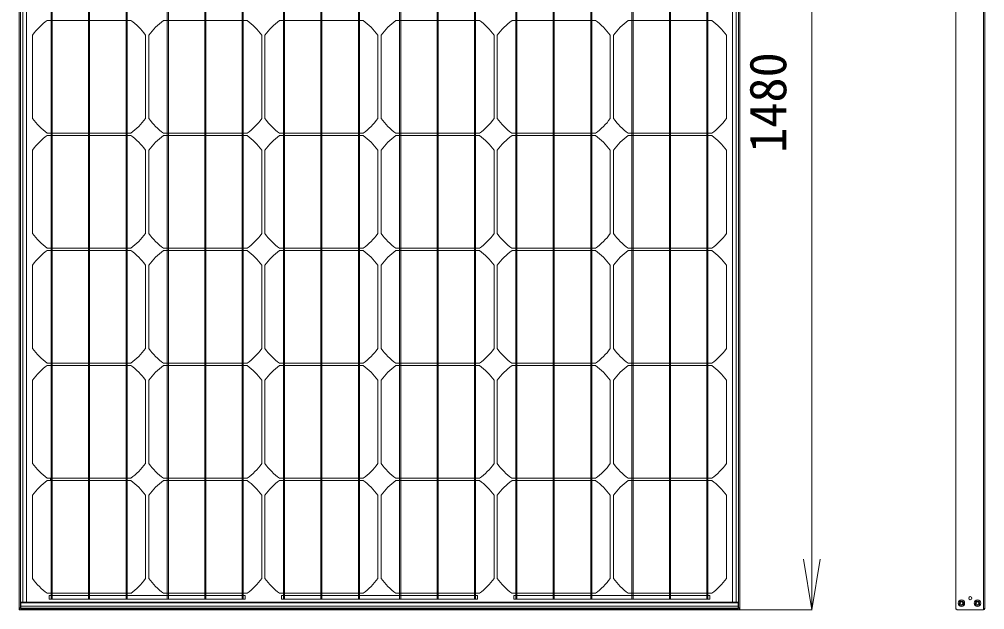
# Model space of a CAD drawing. Units: millimetres, scale not verified. Extents: x -2970 to 2970, y -2100 to 2100.
# Drawn here: x -1905 to -565, y -847 to -27 of the extents above; entities that cross this region are included whole.
import ezdxf
from ezdxf.enums import TextEntityAlignment as Align

# ---------------------------------------------------------------- set-up
doc = ezdxf.new("R2010")
doc.units = ezdxf.units.MM
doc.header["$LTSCALE"] = 20
doc.layers.add('0-0_0', color=7, linetype='Continuous', lineweight=18)
doc.styles.add('ＭＳ ゴシック', font='')
doc.styles.get('ＭＳ ゴシック').set_extended_font_data('MS Gothic')

msp = doc.modelspace()

# ---------------------------------------------------------------- linework, layer by layer
at = {"layer": '0-0_0'}
for p, q in [((-1905, 633.39), (-1905, -846.61)), ((-1903.5, 630.48), (-1903.5, -843.51)), ((-906.5, -843.51), (-906.5, 630.48)), ((-905, -846.61), (-905, 633.39)), ((-605, -844.61), (-605, 631.39)), ((-566.5, 632.95), (-566.5, -846.21)), ((-565, -845.12), (-565, 631.89)), ((-1900, 622.89), (-1900, -836.11)), ((-1895.23, -836.11), (-1895.23, 622.89)), ((-1860.88, 618.99), (-1860.88, -832.01)), ((-1859.38, 618.99), (-1859.38, -832.01)), ((-1808.87, 618.99), (-1808.87, -832.01)), ((-1807.38, 618.99), (-1807.37, -832.01)), ((-1756.88, 618.99), (-1756.88, -832.01)), ((-1755.37, 618.99), (-1755.37, -832.01)), ((-1699.63, 618.99), (-1699.63, -832.01)), ((-1698.13, 618.99), (-1698.13, -832.01)), ((-1647.63, 618.99), (-1647.63, -832.01)), ((-1646.13, 618.99), (-1646.13, -832.01)), ((-1595.63, 618.99), (-1595.63, -832.01)), ((-1594.13, 618.99), (-1594.12, -832.01)), ((-1538.37, 618.99), (-1538.38, -832.11)), ((-1536.88, 618.99), (-1536.88, -832.11)), ((-1486.38, 618.99), (-1486.38, -832.01)), ((-1484.87, 618.99), (-1484.87, -832.01)), ((-1434.38, 618.99), (-1434.38, -832.01)), ((-1432.88, 618.99), (-1432.88, -832.01)), ((-1377.13, 618.99), (-1377.13, -832.01)), ((-1375.62, 618.99), (-1375.63, -832.01)), ((-1325.12, 618.99), (-1325.12, -832.01)), ((-1323.62, 618.99), (-1323.62, -832.01)), ((-1273.12, 618.99), (-1273.13, -832.01)), ((-1271.63, 618.99), (-1271.63, -832.01)), ((-1215.88, 618.99), (-1215.88, -832.01)), ((-1214.37, 618.99), (-1214.37, -832.01)), ((-1163.88, 618.99), (-1163.88, -832.01)), ((-1162.38, 618.99), (-1162.38, -832.01)), ((-1111.88, 618.99), (-1111.88, -832.01)), ((-1110.37, 618.99), (-1110.38, -832.01)), ((-1054.62, 618.99), (-1054.62, -832.01)), ((-1053.13, 618.99), (-1053.12, -832.01)), ((-1002.62, 618.99), (-1002.62, -832.01)), ((-1001.13, 618.99), (-1001.12, -832.01)), ((-950.62, 618.99), (-950.62, -832.01)), ((-949.13, 618.99), (-949.12, -832.01)), ((-915, -836.11), (-915, 622.89)), ((-910, 622.89), (-910, -836.11)), ((-805, -776.61), (-805, 563.39)), ((-1886.49, -48.39), (-1886.5, -164.38)), ((-1729.75, -164.39), (-1729.75, -48.39)), ((-1725.24, -48.5), (-1725.24, -164.49)), ((-1568.49, -164.5), (-1568.49, -48.5)), ((-1563.99, -48.49), (-1563.99, -164.49)), ((-1407.24, -164.5), (-1407.24, -48.49)), ((-1402.74, -48.49), (-1402.74, -164.48)), ((-1245.99, -164.49), (-1245.99, -48.49)), ((-1241.49, -48.49), (-1241.49, -164.48)), ((-1084.74, -164.49), (-1084.74, -48.49)), ((-1080.24, -48.49), (-1080.25, -164.49)), ((-923.5, -164.49), (-923.5, -48.49)), ((-1886.5, -208.14), (-1886.5, -324.14)), ((-1729.75, -324.14), (-1729.75, -208.14)), ((-1725.25, -208.25), (-1725.25, -324.24)), ((-1568.5, -324.25), (-1568.5, -208.25)), ((-1563.99, -208.25), (-1564, -324.24)), ((-1407.25, -324.25), (-1407.25, -208.25)), ((-1402.74, -208.25), (-1402.74, -324.24)), ((-1245.99, -324.25), (-1245.99, -208.25)), ((-1241.49, -208.25), (-1241.49, -324.24)), ((-1084.74, -324.25), (-1084.74, -208.25)), ((-1080.24, -208.25), (-1080.24, -324.24)), ((-923.49, -324.25), (-923.49, -208.25)), ((-1886.5, -367.89), (-1886.5, -483.88)), ((-1729.75, -483.89), (-1729.75, -367.89)), ((-1725.25, -367.99), (-1725.25, -483.99)), ((-1568.5, -483.99), (-1568.5, -367.99)), ((-1563.99, -367.99), (-1564, -483.99)), ((-1407.25, -483.99), (-1407.25, -367.99)), ((-1402.75, -367.97), (-1402.75, -483.97)), ((-1246, -483.98), (-1246, -367.97)), ((-1241.49, -367.98), (-1241.49, -483.98)), ((-1084.74, -483.98), (-1084.74, -367.98)), ((-1080.24, -367.99), (-1080.24, -483.99)), ((-923.49, -483.99), (-923.49, -367.99)), ((-1886.5, -527.65), (-1886.5, -643.65)), ((-1729.75, -643.65), (-1729.75, -527.65)), ((-1725.25, -527.75), (-1725.25, -643.75)), ((-1568.5, -643.76), (-1568.5, -527.75)), ((-1563.99, -527.75), (-1564, -643.75)), ((-1407.25, -643.76), (-1407.25, -527.75)), ((-1402.74, -527.75), (-1402.74, -643.75)), ((-1245.99, -643.76), (-1245.99, -527.75)), ((-1241.49, -527.75), (-1241.49, -643.75)), ((-1084.74, -643.76), (-1084.74, -527.75)), ((-1080.25, -527.75), (-1080.25, -643.74)), ((-923.5, -643.75), (-923.5, -527.75)), ((-1861.62, -664.13), (-1861.62, -667.12)), ((-1860.12, -664.13), (-1860.12, -667.12)), ((-1886.5, -687.49), (-1886.5, -803.49)), ((-1729.75, -803.5), (-1729.75, -687.49)), ((-1725.25, -687.4), (-1725.25, -803.4)), ((-1568.5, -803.4), (-1568.5, -687.4)), ((-1563.99, -687.39), (-1563.99, -803.39)), ((-1407.24, -803.39), (-1407.24, -687.39)), ((-1402.74, -687.4), (-1402.74, -803.4)), ((-1245.99, -803.4), (-1245.99, -687.4)), ((-1241.49, -687.4), (-1241.49, -803.4)), ((-1084.74, -803.4), (-1084.74, -687.4)), ((-1080.24, -687.4), (-1080.24, -803.4)), ((-923.49, -803.4), (-923.49, -687.4)), ((-793.33, -776.61), (-805, -846.61)), ((-1903.51, -843.52), (-1903.5, -843.51)), ((-1903.5, -843.51), (-1903.01, -843.51)), ((-907, -836.89), (-1903.01, -836.89)), ((-1903.01, -841.62), (-907, -841.62)), ((-907, -836.11), (-907, -846.61)), ((-907, -843.51), (-906.5, -843.51)), ((-1905, -846.61), (-905, -846.61)), ((-1903.01, -844.39), (-907, -844.39)), ((-907, -845.12), (-1903.01, -845.12)), ((-1903.01, -846.18), (-907, -846.18)), ((-904.88, -846.61), (-804.64, -846.61)), ((-603.01, -846.61), (-566.51, -846.61)), ((-568.01, -846.61), (-568.01, -846.61))]:
    msp.add_line(p, q, dxfattribs=at)
for points in [[(-1750.12, -28.02), (-1755.37, -28.01), (-1756.87, -28.01), (-1807.37, -28.01), (-1808.87, -28.01), (-1859.37, -28.01), (-1860.87, -28.01), (-1866.12, -28.01), (-1866.12, -28.01)], [(-1588.86, -28.13), (-1594.12, -28.12), (-1595.62, -28.12), (-1646.12, -28.12), (-1647.62, -28.12), (-1698.12, -28.12), (-1699.62, -28.12), (-1704.86, -28.12), (-1704.86, -28.12)], [(-1427.61, -28.12), (-1432.87, -28.12), (-1434.37, -28.12), (-1484.87, -28.12), (-1486.37, -28.12), (-1536.87, -28.12), (-1538.37, -28.12), (-1543.61, -28.12), (-1543.61, -28.12)], [(-1266.36, -28.12), (-1271.62, -28.11), (-1273.12, -28.11), (-1323.62, -28.11), (-1325.12, -28.11), (-1375.62, -28.11), (-1377.12, -28.11), (-1382.36, -28.11), (-1382.36, -28.11)], [(-1105.11, -28.12), (-1110.37, -28.11), (-1111.87, -28.11), (-1162.37, -28.11), (-1163.87, -28.11), (-1214.37, -28.11), (-1215.87, -28.11), (-1221.11, -28.11), (-1221.11, -28.11)], [(-943.87, -28.12), (-949.12, -28.11), (-950.62, -28.11), (-1001.13, -28.11), (-1002.62, -28.11), (-1053.12, -28.11), (-1054.62, -28.11), (-1059.87, -28.11), (-1059.87, -28.11)], [(-1866.12, -184.76), (-1860.87, -184.77), (-1859.37, -184.77), (-1808.87, -184.77), (-1807.37, -184.77), (-1756.87, -184.77), (-1755.37, -184.77), (-1750.12, -184.77)], [(-1704.87, -184.87), (-1699.62, -184.88), (-1698.12, -184.88), (-1647.62, -184.88), (-1646.12, -184.88), (-1595.62, -184.88), (-1594.12, -184.88), (-1588.87, -184.88)], [(-1543.62, -184.87), (-1538.37, -184.87), (-1536.87, -184.87), (-1486.37, -184.87), (-1484.87, -184.87), (-1434.37, -184.87), (-1432.87, -184.87), (-1427.62, -184.87)], [(-1382.37, -184.86), (-1377.12, -184.87), (-1375.62, -184.87), (-1325.12, -184.87), (-1323.62, -184.87), (-1273.12, -184.87), (-1271.62, -184.87), (-1266.37, -184.87)], [(-1221.12, -184.86), (-1215.87, -184.87), (-1214.37, -184.87), (-1163.87, -184.87), (-1162.37, -184.87), (-1111.87, -184.87), (-1110.37, -184.87), (-1105.12, -184.87)], [(-1059.87, -184.86), (-1054.62, -184.87), (-1053.12, -184.87), (-1002.62, -184.87), (-1001.13, -184.87), (-950.62, -184.87), (-949.12, -184.87), (-943.87, -184.87)], [(-1750.12, -187.77), (-1755.37, -187.76), (-1756.88, -187.76), (-1807.38, -187.76), (-1808.87, -187.76), (-1859.38, -187.76), (-1860.88, -187.76), (-1866.12, -187.76), (-1866.12, -187.76)], [(-1588.87, -187.88), (-1594.12, -187.87), (-1595.62, -187.87), (-1646.13, -187.87), (-1647.62, -187.87), (-1698.12, -187.87), (-1699.63, -187.87), (-1704.87, -187.87), (-1704.87, -187.87)], [(-1427.62, -187.88), (-1432.87, -187.87), (-1434.37, -187.87), (-1484.88, -187.87), (-1486.37, -187.87), (-1536.87, -187.87), (-1538.37, -187.87), (-1543.62, -187.87), (-1543.62, -187.87)], [(-1266.36, -187.88), (-1271.62, -187.87), (-1273.12, -187.87), (-1323.62, -187.87), (-1325.12, -187.87), (-1375.62, -187.87), (-1377.12, -187.87), (-1382.36, -187.87), (-1382.36, -187.87)], [(-1105.11, -187.88), (-1110.37, -187.87), (-1111.87, -187.87), (-1162.37, -187.87), (-1163.87, -187.87), (-1214.37, -187.87), (-1215.87, -187.87), (-1221.11, -187.87), (-1221.11, -187.87)], [(-943.86, -187.88), (-949.11, -187.87), (-950.61, -187.87), (-1001.12, -187.87), (-1002.61, -187.87), (-1053.11, -187.87), (-1054.62, -187.87), (-1059.86, -187.87), (-1059.86, -187.87)], [(-1866.13, -344.51), (-1860.88, -344.52), (-1859.38, -344.52), (-1808.87, -344.52), (-1807.38, -344.52), (-1756.88, -344.52), (-1755.37, -344.52), (-1750.13, -344.52)], [(-1750.12, -347.52), (-1755.37, -347.51), (-1756.88, -347.51), (-1807.38, -347.51), (-1808.87, -347.51), (-1859.37, -347.51), (-1860.88, -347.51), (-1866.12, -347.51), (-1866.12, -347.51)], [(-1704.88, -344.62), (-1699.63, -344.63), (-1698.12, -344.63), (-1647.62, -344.63), (-1646.13, -344.63), (-1595.62, -344.63), (-1594.12, -344.63), (-1588.88, -344.63)], [(-1588.87, -347.62), (-1594.12, -347.61), (-1595.62, -347.61), (-1646.13, -347.61), (-1647.62, -347.61), (-1698.12, -347.61), (-1699.63, -347.61), (-1704.87, -347.61), (-1704.87, -347.61)], [(-1543.62, -344.62), (-1538.37, -344.63), (-1536.87, -344.63), (-1486.37, -344.63), (-1484.88, -344.63), (-1434.37, -344.63), (-1432.87, -344.63), (-1427.62, -344.63)], [(-1427.62, -347.62), (-1432.87, -347.61), (-1434.37, -347.61), (-1484.88, -347.61), (-1486.37, -347.61), (-1536.87, -347.61), (-1538.37, -347.61), (-1543.62, -347.61), (-1543.62, -347.61)], [(-1382.37, -344.62), (-1377.12, -344.63), (-1375.62, -344.63), (-1325.12, -344.63), (-1323.62, -344.63), (-1273.12, -344.63), (-1271.62, -344.63), (-1266.37, -344.63)], [(-1266.37, -347.6), (-1271.62, -347.6), (-1273.12, -347.6), (-1323.63, -347.6), (-1325.12, -347.6), (-1375.62, -347.6), (-1377.12, -347.6), (-1382.37, -347.6), (-1382.37, -347.6)], [(-1221.12, -344.62), (-1215.87, -344.63), (-1214.37, -344.63), (-1163.87, -344.63), (-1162.37, -344.63), (-1111.87, -344.63), (-1110.37, -344.63), (-1105.12, -344.63)], [(-1105.11, -347.61), (-1110.36, -347.6), (-1111.87, -347.6), (-1162.37, -347.6), (-1163.87, -347.6), (-1214.37, -347.6), (-1215.87, -347.6), (-1221.11, -347.6), (-1221.11, -347.6)], [(-1059.87, -344.62), (-1054.62, -344.63), (-1053.11, -344.63), (-1002.61, -344.63), (-1001.12, -344.63), (-950.61, -344.63), (-949.11, -344.63), (-943.87, -344.63)], [(-943.86, -347.62), (-949.11, -347.61), (-950.61, -347.61), (-1001.12, -347.61), (-1002.61, -347.61), (-1053.11, -347.61), (-1054.62, -347.61), (-1059.86, -347.61), (-1059.86, -347.61)], [(-1866.13, -504.26), (-1860.88, -504.27), (-1859.37, -504.27), (-1808.87, -504.27), (-1807.38, -504.27), (-1756.88, -504.27), (-1755.37, -504.27), (-1750.13, -504.27)], [(-1750.12, -507.28), (-1755.37, -507.27), (-1756.87, -507.27), (-1807.38, -507.27), (-1808.87, -507.27), (-1859.37, -507.27), (-1860.87, -507.27), (-1866.12, -507.27), (-1866.12, -507.27)], [(-1704.88, -504.36), (-1699.63, -504.37), (-1698.12, -504.37), (-1647.62, -504.37), (-1646.13, -504.37), (-1595.62, -504.37), (-1594.12, -504.37), (-1588.88, -504.37)], [(-1588.87, -507.38), (-1594.12, -507.38), (-1595.62, -507.38), (-1646.13, -507.38), (-1647.62, -507.38), (-1698.12, -507.38), (-1699.63, -507.38), (-1704.87, -507.38), (-1704.87, -507.38)], [(-1543.62, -504.36), (-1538.37, -504.37), (-1536.87, -504.37), (-1486.37, -504.37), (-1484.88, -504.37), (-1434.37, -504.37), (-1432.87, -504.37), (-1427.62, -504.37)], [(-1427.62, -507.38), (-1432.87, -507.38), (-1434.37, -507.38), (-1484.88, -507.38), (-1486.37, -507.38), (-1536.87, -507.38), (-1538.37, -507.38), (-1543.62, -507.38), (-1543.62, -507.38)], [(-1382.38, -504.35), (-1377.12, -504.35), (-1375.62, -504.35), (-1325.12, -504.35), (-1323.63, -504.35), (-1273.12, -504.35), (-1271.62, -504.35), (-1266.37, -504.35)], [(-1266.36, -507.38), (-1271.62, -507.38), (-1273.12, -507.38), (-1323.62, -507.38), (-1325.12, -507.38), (-1375.62, -507.38), (-1377.12, -507.38), (-1382.36, -507.38), (-1382.36, -507.38)], [(-1221.12, -504.35), (-1215.87, -504.36), (-1214.37, -504.36), (-1163.87, -504.36), (-1162.37, -504.36), (-1111.87, -504.36), (-1110.36, -504.36), (-1105.12, -504.36)], [(-1105.11, -507.38), (-1110.37, -507.38), (-1111.87, -507.38), (-1162.37, -507.38), (-1163.87, -507.38), (-1214.37, -507.38), (-1215.87, -507.38), (-1221.11, -507.38), (-1221.11, -507.38)], [(-1059.87, -504.36), (-1054.62, -504.37), (-1053.11, -504.37), (-1002.61, -504.37), (-1001.12, -504.37), (-950.61, -504.37), (-949.11, -504.37), (-943.87, -504.37)], [(-943.87, -507.38), (-949.12, -507.37), (-950.63, -507.37), (-1001.13, -507.37), (-1002.63, -507.37), (-1053.13, -507.37), (-1054.63, -507.37), (-1059.87, -507.37), (-1059.87, -507.37)], [(-1866.13, -664.02), (-1860.87, -664.03), (-1859.37, -664.03), (-1808.87, -664.03), (-1807.38, -664.03), (-1756.87, -664.03), (-1755.37, -664.03), (-1750.13, -664.03)], [(-1750.12, -667.12), (-1755.37, -667.12), (-1756.88, -667.12), (-1807.38, -667.12), (-1808.87, -667.12), (-1859.38, -667.12), (-1860.88, -667.12), (-1866.12, -667.12), (-1866.12, -667.12)], [(-1704.88, -664.13), (-1699.63, -664.13), (-1698.12, -664.13), (-1647.62, -664.13), (-1646.13, -664.13), (-1595.62, -664.13), (-1594.12, -664.13), (-1588.88, -664.13)], [(-1588.87, -667.03), (-1594.12, -667.02), (-1595.62, -667.02), (-1646.13, -667.02), (-1647.62, -667.02), (-1698.12, -667.02), (-1699.63, -667.02), (-1704.87, -667.02), (-1704.87, -667.02)], [(-1543.62, -664.13), (-1538.37, -664.13), (-1536.87, -664.13), (-1486.37, -664.13), (-1484.88, -664.13), (-1434.37, -664.13), (-1432.87, -664.13), (-1427.62, -664.13)], [(-1427.61, -667.02), (-1432.86, -667.01), (-1434.36, -667.01), (-1484.87, -667.01), (-1486.36, -667.01), (-1536.86, -667.01), (-1538.37, -667.01), (-1543.61, -667.01), (-1543.61, -667.01)], [(-1382.37, -664.13), (-1377.12, -664.13), (-1375.62, -664.13), (-1325.12, -664.13), (-1323.62, -664.13), (-1273.12, -664.13), (-1271.62, -664.13), (-1266.37, -664.13)], [(-1266.36, -667.03), (-1271.62, -667.02), (-1273.12, -667.02), (-1323.62, -667.02), (-1325.12, -667.02), (-1375.62, -667.02), (-1377.12, -667.02), (-1382.36, -667.02), (-1382.36, -667.02)], [(-1221.12, -664.13), (-1215.87, -664.13), (-1214.37, -664.13), (-1163.87, -664.13), (-1162.37, -664.13), (-1111.87, -664.13), (-1110.37, -664.13), (-1105.12, -664.13)], [(-1105.11, -667.03), (-1110.37, -667.02), (-1111.87, -667.02), (-1162.37, -667.02), (-1163.87, -667.02), (-1214.37, -667.02), (-1215.87, -667.02), (-1221.11, -667.02), (-1221.11, -667.02)], [(-1059.88, -664.12), (-1054.63, -664.13), (-1053.13, -664.13), (-1002.63, -664.13), (-1001.13, -664.13), (-950.63, -664.13), (-949.12, -664.13), (-943.88, -664.13)], [(-943.86, -667.03), (-949.11, -667.02), (-950.61, -667.02), (-1001.12, -667.02), (-1002.61, -667.02), (-1053.11, -667.02), (-1054.62, -667.02), (-1059.86, -667.02), (-1059.86, -667.02)], [(-816.67, -776.61), (-805, -846.61), (-805, -776.61)], [(-1866.13, -823.87), (-1860.88, -823.87), (-1859.38, -823.87), (-1808.87, -823.87), (-1807.38, -823.87), (-1756.88, -823.87), (-1755.37, -823.87), (-1750.13, -823.87)], [(-1704.88, -823.77), (-1699.63, -823.78), (-1698.12, -823.78), (-1647.62, -823.78), (-1646.13, -823.78), (-1595.62, -823.78), (-1594.12, -823.78), (-1588.88, -823.78)], [(-1543.62, -823.76), (-1538.37, -823.77), (-1536.86, -823.77), (-1486.36, -823.77), (-1484.87, -823.77), (-1434.36, -823.77), (-1432.86, -823.77), (-1427.62, -823.77)], [(-1382.37, -823.77), (-1377.12, -823.78), (-1375.62, -823.78), (-1325.12, -823.78), (-1323.62, -823.78), (-1273.12, -823.78), (-1271.62, -823.78), (-1266.37, -823.78)], [(-1221.12, -823.77), (-1215.87, -823.78), (-1214.37, -823.78), (-1163.87, -823.78), (-1162.37, -823.78), (-1111.87, -823.78), (-1110.37, -823.78), (-1105.12, -823.78)], [(-1059.87, -823.77), (-1054.62, -823.78), (-1053.11, -823.78), (-1002.61, -823.78), (-1001.12, -823.78), (-950.61, -823.78), (-949.11, -823.78), (-943.87, -823.78)], [(-1905, -846.12), (-1904.87, -845.66), (-1904.51, -844.99), (-1903.82, -843.98), (-1903.51, -843.52)], [(-907, -836.11), (-1903.01, -836.11), (-1903.01, -846.61)], [(-1903.01, -836.62), (-908.01, -836.62), (-908, -836.62), (-907, -836.62)], [(-905, -846.1), (-905.12, -845.66), (-905.49, -844.99), (-906.17, -843.98), (-906.49, -843.52), (-906.5, -843.51)]]:
    msp.add_lwpolyline(points, dxfattribs=at)
for points in [[(-1863.5, -827.02), (-1863.5, -832.01), (-1591.5, -832.01), (-1591.5, -827.02)], [(-1269, -832.01), (-1269, -827.02), (-1541, -827.02), (-1541, -832.01)], [(-946.5, -827.02), (-946.5, -832.01), (-1218.5, -832.01), (-1218.5, -827.02)]]:
    msp.add_lwpolyline(points, close=True, dxfattribs=at)
for centre, radius in [((-585.01, -830.62), 2.14), ((-597.31, -837.61), 4.49), ((-597.3, -837.62), 3), ((-597.3, -837.62), 1.81), ((-575.01, -837.62), 4.5), ((-575.01, -837.62), 2.99), ((-575.01, -837.62), 1.8)]:
    msp.add_circle(centre, radius, dxfattribs=at)
for centre, radius, start, end in [((-1806.39, -108.11), 99.91, 126.70843, 143.29157), ((-1807.96, -106.22), 97.27, 36.48293, 53.5148), ((-1645.14, -108.22), 99.91, 126.70843, 143.29157), ((-1646.7, -106.33), 97.27, 36.48293, 53.5148), ((-1483.89, -108.22), 99.91, 126.70843, 143.29157), ((-1485.45, -106.33), 97.27, 36.48293, 53.5148), ((-1322.64, -108.21), 99.91, 126.70843, 143.29157), ((-1324.2, -106.32), 97.27, 36.48293, 53.5148), ((-1161.39, -108.21), 99.91, 126.70843, 143.29157), ((-1162.95, -106.32), 97.27, 36.48293, 53.5148), ((-1000.15, -108.21), 99.91, 126.70843, 143.29157), ((-1001.71, -106.33), 97.27, 36.48293, 53.5148), ((-1808.56, -106.83), 96.88, 216.44541, 233.54909), ((-1807.31, -107.2), 96.37, 306.40154, 323.59846), ((-1647.31, -106.94), 96.88, 216.44541, 233.54909), ((-1646.06, -107.31), 96.37, 306.40154, 323.59846), ((-1486.06, -106.94), 96.88, 216.44541, 233.54909), ((-1484.81, -107.3), 96.37, 306.40154, 323.59846), ((-1324.81, -106.93), 96.88, 216.44541, 233.54909), ((-1323.56, -107.3), 96.37, 306.40154, 323.59846), ((-1163.56, -106.93), 96.88, 216.44541, 233.54909), ((-1162.31, -107.3), 96.37, 306.40154, 323.59846), ((-1002.31, -106.94), 96.88, 216.44541, 233.54909), ((-1001.06, -107.3), 96.37, 306.40154, 323.59846), ((-1806.4, -267.86), 99.91, 126.70843, 143.29157), ((-1807.96, -265.98), 97.27, 36.48293, 53.5148), ((-1645.15, -267.97), 99.91, 126.70843, 143.29157), ((-1646.71, -266.08), 97.27, 36.48293, 53.5148), ((-1483.9, -267.97), 99.91, 126.70843, 143.29157), ((-1485.46, -266.08), 97.27, 36.48293, 53.5148), ((-1322.64, -267.97), 99.91, 126.70843, 143.29157), ((-1324.2, -266.08), 97.27, 36.48293, 53.5148), ((-1161.39, -267.97), 99.91, 126.70843, 143.29157), ((-1162.95, -266.08), 97.27, 36.48293, 53.5148), ((-1000.14, -267.97), 99.91, 126.70843, 143.29157), ((-1001.7, -266.08), 97.27, 36.48293, 53.5148), ((-1808.57, -266.58), 96.88, 216.44541, 233.54909), ((-1807.32, -266.95), 96.37, 306.40154, 323.59846), ((-1647.32, -266.69), 96.88, 216.44541, 233.54909), ((-1646.07, -267.06), 96.37, 306.40154, 323.59846), ((-1486.06, -266.69), 96.88, 216.44541, 233.54909), ((-1484.81, -267.06), 96.37, 306.40154, 323.59846), ((-1324.81, -266.69), 96.88, 216.44541, 233.54909), ((-1323.56, -267.06), 96.37, 306.40154, 323.59846), ((-1163.56, -266.69), 96.88, 216.44541, 233.54909), ((-1162.31, -267.06), 96.37, 306.40154, 323.59846), ((-1002.31, -266.69), 96.88, 216.44541, 233.54909), ((-1001.06, -267.06), 96.37, 306.40154, 323.59846), ((-1806.4, -427.61), 99.91, 126.70843, 143.29157), ((-1807.96, -425.72), 97.27, 36.48293, 53.5148), ((-1645.15, -427.71), 99.91, 126.70843, 143.29157), ((-1646.71, -425.83), 97.27, 36.48293, 53.5148), ((-1483.9, -427.71), 99.91, 126.70843, 143.29157), ((-1485.46, -425.83), 97.27, 36.48293, 53.5148), ((-1322.65, -427.7), 99.91, 126.70843, 143.29157), ((-1324.21, -425.81), 97.27, 36.48293, 53.5148), ((-1161.39, -427.7), 99.91, 126.70843, 143.29157), ((-1162.95, -425.81), 97.27, 36.48293, 53.5148), ((-1000.14, -427.71), 99.91, 126.70843, 143.29157), ((-1001.7, -425.83), 97.27, 36.48293, 53.5148), ((-1808.57, -426.33), 96.88, 216.44541, 233.54909), ((-1807.32, -426.7), 96.37, 306.40154, 323.59846), ((-1647.32, -426.43), 96.88, 216.44541, 233.54909), ((-1646.07, -426.8), 96.37, 306.40154, 323.59846), ((-1486.06, -426.43), 96.88, 216.44541, 233.54909), ((-1484.81, -426.8), 96.37, 306.40154, 323.59846), ((-1324.82, -426.42), 96.88, 216.44541, 233.54909), ((-1323.57, -426.79), 96.37, 306.40154, 323.59846), ((-1163.56, -426.42), 96.88, 216.44541, 233.54909), ((-1162.31, -426.79), 96.37, 306.40154, 323.59846), ((-1002.31, -426.43), 96.88, 216.44541, 233.54909), ((-1001.06, -426.8), 96.37, 306.40154, 323.59846), ((-1806.4, -587.37), 99.91, 126.70843, 143.29157), ((-1807.96, -585.49), 97.27, 36.48293, 53.5148), ((-1645.15, -587.48), 99.91, 126.70843, 143.29157), ((-1646.71, -585.59), 97.27, 36.48293, 53.5148), ((-1483.9, -587.48), 99.91, 126.70843, 143.29157), ((-1485.46, -585.59), 97.27, 36.48293, 53.5148), ((-1322.64, -587.48), 99.91, 126.70843, 143.29157), ((-1324.2, -585.59), 97.27, 36.48293, 53.5148), ((-1161.39, -587.48), 99.91, 126.70843, 143.29157), ((-1162.95, -585.59), 97.27, 36.48293, 53.5148), ((-1000.15, -587.47), 99.91, 126.70843, 143.29157), ((-1001.71, -585.58), 97.27, 36.48293, 53.5148), ((-1808.57, -586.09), 96.88, 216.44541, 233.54909), ((-1807.32, -586.46), 96.37, 306.40154, 323.59846), ((-1647.32, -586.2), 96.88, 216.44541, 233.54909), ((-1646.07, -586.57), 96.37, 306.40154, 323.59846), ((-1486.06, -586.2), 96.88, 216.44541, 233.54909), ((-1484.81, -586.57), 96.37, 306.40154, 323.59846), ((-1324.81, -586.2), 96.88, 216.44541, 233.54909), ((-1323.56, -586.57), 96.37, 306.40154, 323.59846), ((-1163.56, -586.2), 96.88, 216.44541, 233.54909), ((-1162.31, -586.57), 96.37, 306.40154, 323.59846), ((-1002.32, -586.19), 96.88, 216.44541, 233.54909), ((-1001.07, -586.56), 96.37, 306.40154, 323.59846), ((-1806.4, -747.22), 99.91, 126.70843, 143.29157), ((-1807.96, -745.33), 97.27, 36.48293, 53.5148), ((-1645.15, -747.12), 99.91, 126.70843, 143.29157), ((-1646.71, -745.24), 97.27, 36.48293, 53.5148), ((-1483.89, -747.11), 99.91, 126.70843, 143.29157), ((-1485.45, -745.23), 97.27, 36.48293, 53.5148), ((-1322.64, -747.12), 99.91, 126.70843, 143.29157), ((-1324.2, -745.24), 97.27, 36.48293, 53.5148), ((-1161.39, -747.12), 99.91, 126.70843, 143.29157), ((-1162.95, -745.24), 97.27, 36.48293, 53.5148), ((-1000.14, -747.12), 99.91, 126.70843, 143.29157), ((-1001.7, -745.24), 97.27, 36.48293, 53.5148), ((-1808.57, -745.94), 96.88, 216.44541, 233.54909), ((-1807.32, -746.31), 96.37, 306.40154, 323.59846), ((-1647.32, -745.85), 96.88, 216.44541, 233.54909), ((-1646.07, -746.21), 96.37, 306.40154, 323.59846), ((-1486.06, -745.84), 96.88, 216.44541, 233.54909), ((-1484.81, -746.2), 96.37, 306.40154, 323.59846), ((-1324.81, -745.85), 96.88, 216.44541, 233.54909), ((-1323.56, -746.21), 96.37, 306.40154, 323.59846), ((-1163.56, -745.85), 96.88, 216.44541, 233.54909), ((-1162.31, -746.21), 96.37, 306.40154, 323.59846), ((-1002.31, -745.85), 96.88, 216.44541, 233.54909), ((-1001.06, -746.21), 96.37, 306.40154, 323.59846), ((-601.92, -843.49), 3.12, 189.17258, 268.43206), ((-568.01, -843.57), 3.04, 269.96696, 352.08077), ((-603.01, -844.62), 1.99, 179.71376, 270.15613), ((-566.51, -845.1), 1.51, 270.20053, 359.30338)]:
    msp.add_arc(centre, radius, start, end, dxfattribs=at)

# ---------------------------------------------------------------- texts
at = {"layer": '0-0_0', "style": 'ＭＳ ゴシック'}
msp.add_text('1480', height=51.32, rotation=90, dxfattribs=at).set_placement((-825, -212.01), align=Align.BOTTOM_LEFT)

doc.saveas('drawing.dxf')
